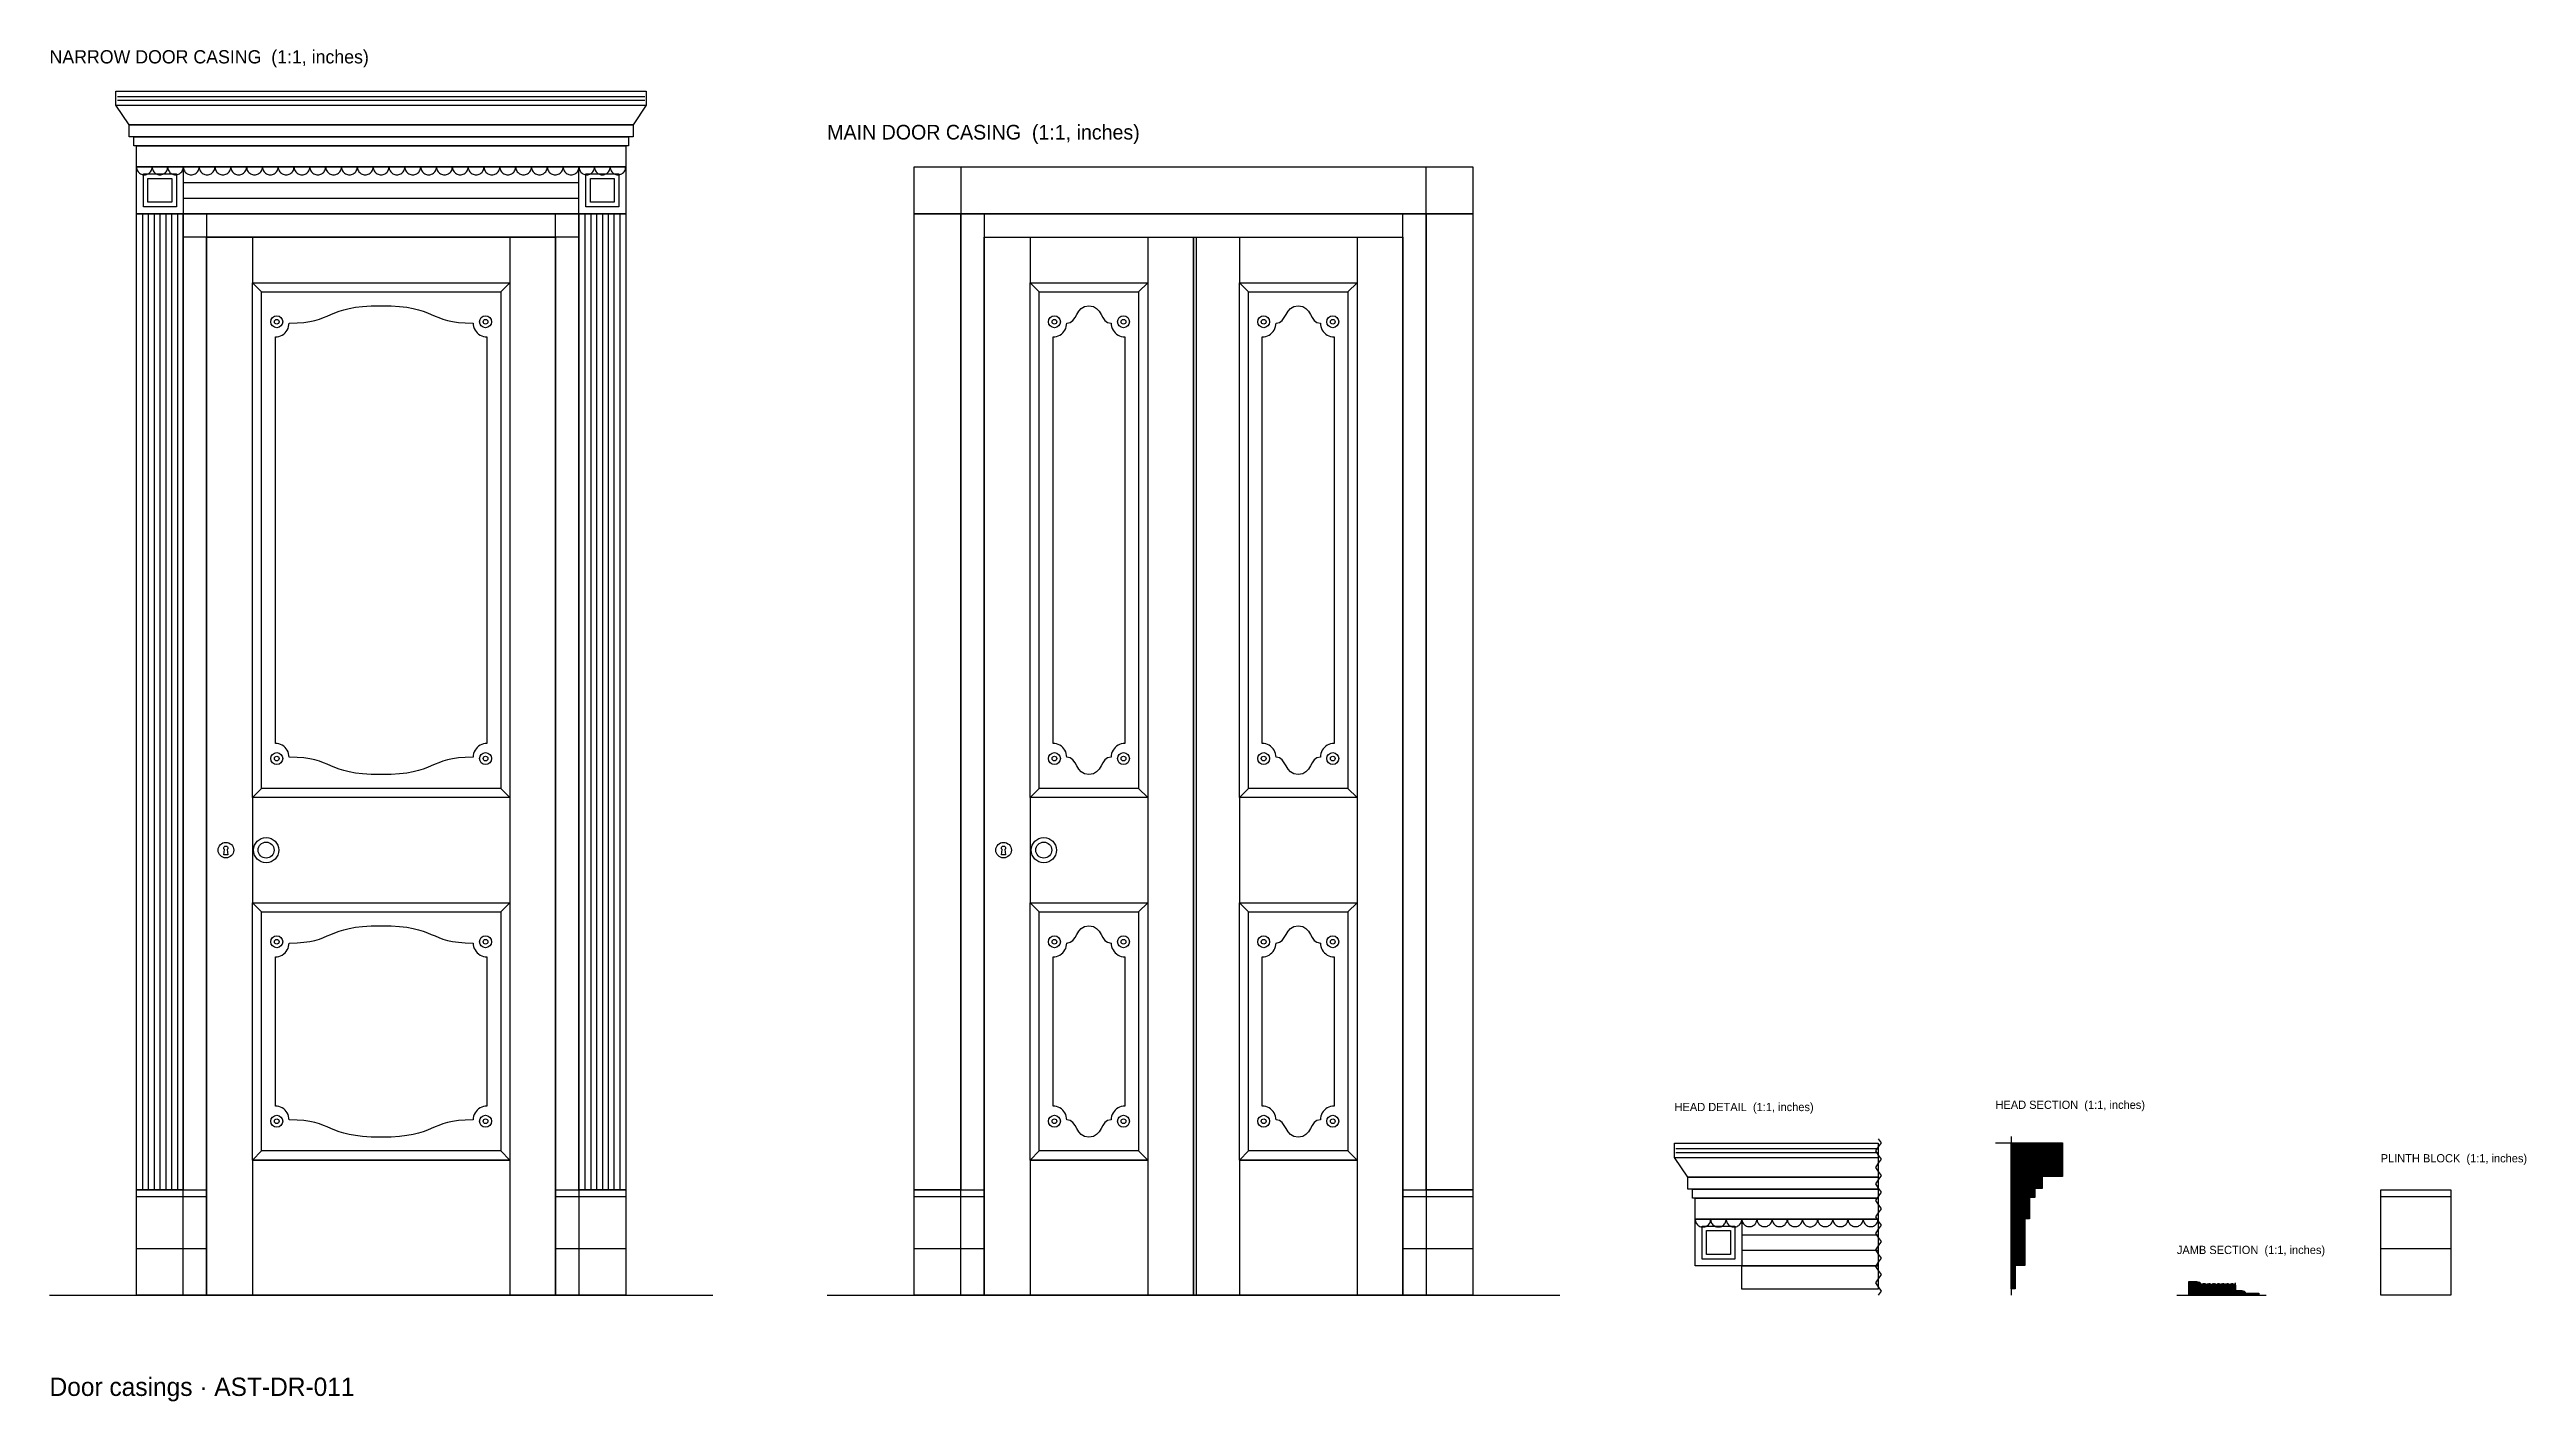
# Model space of a CAD drawing. Header units: inches. Extents: x 0 to 213, y -9 to 107.
import ezdxf

# ---------------------------------------------------------------- set-up
doc = ezdxf.new("R2010")
doc.units = ezdxf.units.IN
doc.header["$MEASUREMENT"] = 0
for name, color, linetype in [('Head detail', 7, 'Continuous'), ('Head section', 7, 'Continuous'), ('Head section hatch', 8, 'Continuous'), ('Jamb section', 7, 'Continuous'), ('Jamb section hatch', 8, 'Continuous'), ('Main door casing', 7, 'Continuous'), ('Narrow door casing', 7, 'Continuous'), ('Plinth block', 7, 'Continuous')]:
    doc.layers.add(name, color=color, linetype=linetype)

msp = doc.modelspace()

# ---------------------------------------------------------------- hatches: boundary and pattern name
at = {"layer": 'Head section hatch'}
h = msp.add_hatch(dxfattribs=at)
h.set_pattern_fill('ANSI31', scale=0.1574803)
h.paths.add_polyline_path([(168.62, 13.11), (173.03, 13.11), (173.03, 10.2), (171.3, 10.2), (171.3, 9.17), (170.67, 9.17), (170.67, 8.39), (170.2, 8.39), (170.2, 6.57), (169.8, 6.57), (169.8, 2.56), (168.98, 2.56), (168.98, 0.55), (168.62, 0.55), (168.62, 13.11)])
at = {"layer": 'Jamb section hatch'}
h = msp.add_hatch(dxfattribs=at)
h.set_pattern_fill('ANSI31', scale=0.1574803)
h.paths.add_polyline_path([(183.9, 0), (183.9, 1.18), (184.45, 1.18), (184.56, 1.18), (184.66, 1.16), (184.74, 1.14), (184.8, 1.12), (184.85, 1.08), (184.89, 1.03), (184.91, 0.98), (184.92, 0.92), (184.92, 0.87), (185.01, 0.94), (185.09, 0.98), (185.16, 1.01), (185.24, 1.02), (185.3, 1.01), (185.36, 0.98), (185.42, 0.94), (185.47, 0.87), (185.52, 0.94), (185.57, 0.98), (185.62, 1.01), (185.67, 1.02), (185.72, 1.01), (185.77, 0.98), (185.82, 0.94), (185.87, 0.87), (185.92, 0.94), (185.96, 0.98), (186.01, 1.01), (186.06, 1.02), (186.11, 1.01), (186.16, 0.98), (186.21, 0.94), (186.26, 0.87), (186.31, 0.94), (186.36, 0.98), (186.41, 1.01), (186.46, 1.02), (186.51, 1.01), (186.56, 0.98), (186.6, 0.94), (186.65, 0.87), (186.7, 0.94), (186.75, 0.98), (186.8, 1.01), (186.85, 1.02), (186.9, 1.01), (186.95, 0.98), (187, 0.94), (187.05, 0.87), (187.1, 0.94), (187.15, 0.98), (187.19, 1.01), (187.24, 1.02), (187.29, 1.01), (187.34, 0.98), (187.39, 0.94), (187.44, 0.87), (187.49, 0.94), (187.54, 0.98), (187.59, 1.01), (187.64, 1.02), (187.69, 1.01), (187.74, 0.98), (187.79, 0.94), (187.83, 0.87), (187.91, 0.87), (187.91, 0.4), (188.31, 0.4), (188.42, 0.4), (188.51, 0.39), (188.59, 0.37), (188.66, 0.34), (188.71, 0.31), (188.75, 0.27), (188.77, 0.22), (188.78, 0.17), (189.92, 0.17), (189.92, 0), (183.9, 0)])

# ---------------------------------------------------------------- linework, layer by layer
at = {"layer": 'Head detail'}
for p, q in [((139.69, 11.85), (157.2, 11.85)), ((139.8, 12.61), (157.2, 12.61)), ((139.8, 12.27), (157.2, 12.27)), ((145.47, 5.2), (157.2, 5.2)), ((145.47, 3.86), (157.2, 3.86))]:
    msp.add_line(p, q, dxfattribs=at)
for points in [[(139.69, 13.07), (157.2, 13.07), (157.2, 10.16), (140.83, 10.16), (139.69, 11.85), (139.69, 13.07)], [(157.2, 13.46), (157.44, 13.11), (157.2, 12.76), (156.97, 12.4), (157.2, 12.05), (157.44, 11.69), (157.2, 11.34), (156.97, 10.98), (157.2, 10.63), (157.44, 10.28), (157.2, 9.92), (156.97, 9.57), (157.2, 9.21), (157.44, 8.86), (157.2, 8.5), (156.97, 8.15), (157.2, 7.8), (157.44, 7.44), (157.2, 7.09), (156.97, 6.73), (157.2, 6.38), (157.44, 6.02), (157.2, 5.67), (156.97, 5.31), (157.2, 4.96), (157.44, 4.61), (157.2, 4.25), (156.97, 3.9), (157.2, 3.54), (157.44, 3.19), (157.2, 2.83), (156.97, 2.48), (157.2, 2.13), (157.44, 1.77), (157.2, 1.42), (156.97, 1.06), (157.2, 0.71), (157.44, 0.35), (157.2, 0)], [(140.83, 10.16), (157.2, 10.16), (157.2, 9.13), (140.83, 9.13), (140.83, 10.16)], [(141.22, 9.13), (157.2, 9.13), (157.2, 8.35), (141.22, 8.35), (141.22, 9.13)], [(141.46, 8.35), (157.2, 8.35), (157.2, 6.54), (141.46, 6.54), (141.46, 8.35)], [(141.46, 6.54), (157.2, 6.54), (157.2, 2.52), (141.46, 2.52), (141.46, 6.54)], [(141.46, 6.54), (145.47, 6.54), (145.47, 2.52), (141.46, 2.52), (141.46, 6.54)], [(142.05, 5.94), (144.88, 5.94), (144.88, 3.11), (142.05, 3.11), (142.05, 5.94)], [(142.44, 5.55), (144.49, 5.55), (144.49, 3.5), (142.44, 3.5), (142.44, 5.55)], [(145.47, 2.52), (157.2, 2.52), (157.2, 0.51), (145.47, 0.51), (145.47, 2.52)]]:
    msp.add_lwpolyline(points, dxfattribs=at)
for points in [[(141.46, 6.54), (141.46, 6.42), (141.49, 6.3), (141.55, 6.2), (141.61, 6.1), (141.69, 6.01), (141.79, 5.96), (141.89, 5.9), (142.01, 5.87), (142.13, 5.87), (142.24, 5.87), (142.36, 5.9), (142.46, 5.96), (142.56, 6.01), (142.65, 6.1), (142.71, 6.2), (142.76, 6.3), (142.8, 6.42), (142.8, 6.54)], [(142.8, 6.54), (142.8, 6.42), (142.83, 6.3), (142.88, 6.2), (142.94, 6.1), (143.03, 6.01), (143.13, 5.96), (143.23, 5.9), (143.35, 5.87), (143.46, 5.87), (143.58, 5.87), (143.7, 5.9), (143.8, 5.96), (143.9, 6.01), (143.99, 6.1), (144.04, 6.2), (144.1, 6.3), (144.13, 6.42), (144.13, 6.54)], [(144.13, 6.54), (144.13, 6.42), (144.16, 6.3), (144.22, 6.2), (144.28, 6.1), (144.37, 6.01), (144.47, 5.96), (144.57, 5.9), (144.69, 5.87), (144.8, 5.87), (144.92, 5.87), (145.04, 5.9), (145.14, 5.96), (145.24, 6.01), (145.32, 6.1), (145.38, 6.2), (145.44, 6.3), (145.47, 6.42), (145.47, 6.54)], [(145.47, 6.54), (145.48, 6.42), (145.51, 6.31), (145.57, 6.22), (145.62, 6.12), (145.7, 6.04), (145.8, 5.98), (145.9, 5.93), (146.01, 5.9), (146.12, 5.9), (146.24, 5.9), (146.35, 5.93), (146.45, 5.98), (146.54, 6.04), (146.63, 6.12), (146.68, 6.22), (146.74, 6.31), (146.77, 6.42), (146.78, 6.54)], [(146.78, 6.54), (146.78, 6.42), (146.81, 6.31), (146.87, 6.22), (146.93, 6.12), (147.01, 6.04), (147.11, 5.98), (147.2, 5.93), (147.32, 5.9), (147.43, 5.9), (147.54, 5.9), (147.65, 5.93), (147.75, 5.98), (147.85, 6.04), (147.93, 6.12), (147.99, 6.22), (148.04, 6.31), (148.08, 6.42), (148.08, 6.54)], [(148.08, 6.54), (148.08, 6.42), (148.11, 6.31), (148.17, 6.22), (148.23, 6.12), (148.31, 6.04), (148.41, 5.98), (148.51, 5.93), (148.62, 5.9), (148.73, 5.9), (148.84, 5.9), (148.95, 5.93), (149.05, 5.98), (149.15, 6.04), (149.23, 6.12), (149.29, 6.22), (149.35, 6.31), (149.38, 6.42), (149.38, 6.54)], [(149.38, 6.54), (149.39, 6.42), (149.42, 6.31), (149.48, 6.22), (149.53, 6.12), (149.62, 6.04), (149.71, 5.98), (149.81, 5.93), (149.92, 5.9), (150.03, 5.9), (150.15, 5.9), (150.26, 5.93), (150.36, 5.98), (150.45, 6.04), (150.54, 6.12), (150.59, 6.22), (150.65, 6.31), (150.68, 6.42), (150.69, 6.54)], [(150.69, 6.54), (150.69, 6.42), (150.72, 6.31), (150.77, 6.21), (150.83, 6.11), (150.91, 6.03), (151.01, 5.97), (151.11, 5.91), (151.22, 5.88), (151.34, 5.88), (151.45, 5.88), (151.57, 5.91), (151.66, 5.97), (151.76, 6.03), (151.85, 6.11), (151.9, 6.21), (151.96, 6.31), (151.99, 6.42), (151.99, 6.54)], [(151.99, 6.54), (151.99, 6.42), (152.03, 6.31), (152.08, 6.22), (152.14, 6.12), (152.22, 6.04), (152.32, 5.98), (152.42, 5.93), (152.53, 5.9), (152.64, 5.9), (152.75, 5.9), (152.87, 5.93), (152.96, 5.98), (153.06, 6.04), (153.14, 6.12), (153.2, 6.22), (153.26, 6.31), (153.29, 6.42), (153.29, 6.54)], [(153.29, 6.54), (153.3, 6.42), (153.33, 6.31), (153.39, 6.22), (153.44, 6.12), (153.53, 6.04), (153.62, 5.98), (153.72, 5.93), (153.83, 5.9), (153.95, 5.9), (154.06, 5.9), (154.17, 5.93), (154.27, 5.98), (154.37, 6.04), (154.45, 6.12), (154.51, 6.22), (154.56, 6.31), (154.59, 6.42), (154.6, 6.54)], [(154.6, 6.54), (154.6, 6.42), (154.63, 6.31), (154.69, 6.22), (154.75, 6.12), (154.83, 6.04), (154.93, 5.98), (155.03, 5.93), (155.14, 5.9), (155.25, 5.9), (155.36, 5.9), (155.47, 5.93), (155.57, 5.98), (155.67, 6.04), (155.75, 6.12), (155.81, 6.22), (155.87, 6.31), (155.9, 6.42), (155.9, 6.54)], [(155.9, 6.54), (155.9, 6.42), (155.94, 6.31), (155.99, 6.22), (156.05, 6.12), (156.13, 6.04), (156.23, 5.98), (156.33, 5.93), (156.44, 5.9), (156.55, 5.9), (156.67, 5.9), (156.78, 5.93), (156.87, 5.98), (156.97, 6.04), (157.05, 6.12), (157.11, 6.22), (157.17, 6.31), (157.2, 6.42), (157.2, 6.54)]]:
    msp.add_open_spline(points, degree=3, knots=[0, 0, 0, 0, 1, 1, 1, 2, 2, 2, 3, 3, 3, 4, 4, 4, 5, 5, 5, 6, 6, 6, 6], dxfattribs=at)
at = {"layer": 'Head section'}
for p, q in [((167.28, 13.11), (168.62, 13.11)), ((168.62, 13.66), (168.62, 0))]:
    msp.add_line(p, q, dxfattribs=at)
msp.add_lwpolyline([(168.62, 13.11), (173.03, 13.11), (173.03, 10.2), (171.3, 10.2), (171.3, 9.17), (170.67, 9.17), (170.67, 8.39), (170.2, 8.39), (170.2, 6.57), (169.8, 6.57), (169.8, 2.56), (168.98, 2.56), (168.98, 0.55), (168.62, 0.55), (168.62, 13.11)], dxfattribs=at)
at = {"layer": 'Jamb section'}
for p, q in [((182.87, 0), (190.55, 0)), ((187.91, 0), (187.91, 1.06))]:
    msp.add_line(p, q, dxfattribs=at)
for points in [[(183.9, 0), (183.9, 1.18), (184.45, 1.18)], [(188.78, 0.17), (189.92, 0.17), (189.92, 0), (183.9, 0)], [(184.92, 0.92), (184.92, 0.87)], [(187.83, 0.87), (187.91, 0.87), (187.91, 0.4), (188.31, 0.4)]]:
    msp.add_lwpolyline(points, dxfattribs=at)
for points in [[(184.45, 1.18), (184.76, 1.18), (184.92, 1.09), (184.92, 0.92)], [(184.92, 0.87), (185.16, 1.06), (185.34, 1.06), (185.47, 0.87)], [(185.47, 0.87), (185.6, 1.06), (185.73, 1.06), (185.87, 0.87)], [(185.87, 0.87), (186, 1.06), (186.13, 1.06), (186.26, 0.87)], [(186.26, 0.87), (186.39, 1.06), (186.52, 1.06), (186.65, 0.87)], [(186.65, 0.87), (186.78, 1.06), (186.92, 1.06), (187.05, 0.87)], [(187.05, 0.87), (187.18, 1.06), (187.31, 1.06), (187.44, 0.87)], [(187.44, 0.87), (187.57, 1.06), (187.7, 1.06), (187.83, 0.87)], [(188.31, 0.4), (188.62, 0.4), (188.78, 0.32), (188.78, 0.17)]]:
    msp.add_open_spline(points, degree=3, dxfattribs=at)
at = {"layer": 'Main door casing'}
for p, q in [((74.33, 92.99), (122.36, 92.99)), ((84.29, 90.98), (84.29, 87.05)), ((94.41, 90.98), (94.41, 87.05)), ((98.58, 90.98), (98.58, 0)), ((102.28, 90.98), (102.28, 87.05)), ((112.4, 90.98), (112.4, 87.05)), ((84.29, 87.05), (94.41, 87.05)), ((84.29, 87.05), (85.08, 86.26)), ((94.41, 87.05), (93.62, 86.26)), ((102.28, 87.05), (112.4, 87.05)), ((102.28, 87.05), (103.07, 86.26)), ((112.4, 87.05), (111.61, 86.26)), ((84.29, 42.8), (85.08, 43.58)), ((84.29, 42.8), (84.29, 33.74)), ((94.41, 42.8), (93.62, 43.58)), ((94.41, 42.8), (94.41, 33.74)), ((102.28, 42.8), (103.07, 43.58)), ((102.28, 42.8), (102.28, 33.74)), ((112.4, 42.8), (111.61, 43.58)), ((112.4, 42.8), (112.4, 33.74)), ((84.29, 33.74), (85.08, 32.95)), ((94.41, 33.74), (93.62, 32.95)), ((102.28, 33.74), (103.07, 32.95)), ((112.4, 33.74), (111.61, 32.95)), ((84.29, 11.61), (85.08, 12.4)), ((84.29, 11.61), (94.41, 11.61)), ((84.29, 11.61), (84.29, 0)), ((94.41, 11.61), (93.62, 12.4)), ((94.41, 11.61), (94.41, 0)), ((102.28, 11.61), (103.07, 12.4)), ((102.28, 11.61), (112.4, 11.61)), ((102.28, 11.61), (102.28, 0)), ((112.4, 11.61), (111.61, 12.4)), ((112.4, 11.61), (112.4, 0)), ((74.33, 8.5), (80.35, 8.5)), ((116.34, 8.5), (122.36, 8.5)), ((74.33, 4.02), (80.35, 4.02)), ((116.34, 4.02), (122.36, 4.02)), ((66.85, 0), (129.84, 0))]:
    msp.add_line(p, q, dxfattribs=at)
for points in [[(74.33, 97.01), (78.35, 97.01), (78.35, 9.06), (74.33, 9.06), (74.33, 97.01)], [(74.33, 97.01), (122.36, 97.01), (122.36, 92.99), (74.33, 92.99), (74.33, 97.01)], [(118.35, 97.01), (122.36, 97.01), (122.36, 9.06), (118.35, 9.06), (118.35, 97.01)], [(78.35, 92.99), (80.35, 92.99), (80.35, 0), (78.35, 0), (78.35, 92.99)], [(116.34, 92.99), (118.35, 92.99), (118.35, 0), (116.34, 0), (116.34, 92.99)], [(80.35, 90.98), (116.34, 90.98), (116.34, 0), (80.35, 0), (80.35, 90.98)], [(80.35, 90.98), (98.35, 90.98), (98.35, 0), (80.35, 0), (80.35, 90.98)], [(98.35, 90.98), (116.34, 90.98), (116.34, 0), (98.35, 0), (98.35, 90.98)], [(84.29, 87.05), (94.41, 87.05), (94.41, 42.8), (84.29, 42.8), (84.29, 87.05)], [(85.08, 86.26), (93.62, 86.26), (93.62, 43.58), (85.08, 43.58), (85.08, 86.26)], [(102.28, 87.05), (112.4, 87.05), (112.4, 42.8), (102.28, 42.8), (102.28, 87.05)], [(103.07, 86.26), (111.61, 86.26), (111.61, 43.58), (103.07, 43.58), (103.07, 86.26)], [(86.26, 47.44), (86.26, 82.4)], [(92.44, 82.4), (92.44, 47.44)], [(104.25, 47.44), (104.25, 82.4)], [(110.43, 82.4), (110.43, 47.44)], [(82.13, 38.31), (82.19, 37.87), (81.83, 37.87), (81.89, 38.31)], [(84.29, 33.74), (94.41, 33.74), (94.41, 11.61), (84.29, 11.61), (84.29, 33.74)], [(85.08, 32.95), (93.62, 32.95), (93.62, 12.4), (85.08, 12.4), (85.08, 32.95)], [(102.28, 33.74), (112.4, 33.74), (112.4, 11.61), (102.28, 11.61), (102.28, 33.74)], [(103.07, 32.95), (111.61, 32.95), (111.61, 12.4), (103.07, 12.4), (103.07, 32.95)], [(86.26, 16.26), (86.26, 29.09)], [(92.44, 29.09), (92.44, 16.26)], [(104.25, 16.26), (104.25, 29.09)], [(110.43, 29.09), (110.43, 16.26)], [(74.33, 9.06), (80.35, 9.06), (80.35, 0), (74.33, 0), (74.33, 9.06)], [(116.34, 9.06), (122.36, 9.06), (122.36, 0), (116.34, 0), (116.34, 9.06)]]:
    msp.add_lwpolyline(points, dxfattribs=at)
for centre, radius in [((86.38, 83.7), 0.512), ((86.38, 83.7), 0.205), ((92.32, 83.7), 0.512), ((92.32, 83.7), 0.205), ((104.37, 83.7), 0.512), ((104.37, 83.7), 0.205), ((110.31, 83.7), 0.512), ((110.31, 83.7), 0.205), ((86.38, 46.14), 0.512), ((86.38, 46.14), 0.205), ((92.32, 46.14), 0.512), ((92.32, 46.14), 0.205), ((104.37, 46.14), 0.512), ((104.37, 46.14), 0.205), ((110.31, 46.14), 0.512), ((110.31, 46.14), 0.205), ((82.01, 38.27), 0.669), ((85.47, 38.27), 1.08), ((85.47, 38.27), 0.689), ((86.38, 30.39), 0.512), ((86.38, 30.39), 0.205), ((92.32, 30.39), 0.512), ((92.32, 30.39), 0.205), ((104.37, 30.39), 0.512), ((104.37, 30.39), 0.205), ((110.31, 30.39), 0.512), ((110.31, 30.39), 0.205), ((86.38, 14.96), 0.512), ((86.38, 14.96), 0.205), ((92.32, 14.96), 0.512), ((92.32, 14.96), 0.205), ((104.37, 14.96), 0.512), ((104.37, 14.96), 0.205), ((110.31, 14.96), 0.512), ((110.31, 14.96), 0.205)]:
    msp.add_circle(centre, radius, dxfattribs=at)
for points, knots in [([(86.26, 82.4), (86.47, 82.4), (86.67, 82.46), (86.85, 82.56), (87.03, 82.66), (87.18, 82.81), (87.28, 82.99), (87.39, 83.17), (87.44, 83.38), (87.44, 83.58)], [0, 0, 0, 0, 1, 1, 1, 2, 2, 2, 3, 3, 3, 3]), ([(87.44, 83.58), (88.4, 83.58), (88.17, 85.08), (89.35, 85.08), (90.53, 85.08), (90.31, 83.58), (91.26, 83.58)], [0, 0, 0, 0, 1, 1, 1, 2, 2, 2, 2]), ([(91.26, 83.58), (91.26, 83.38), (91.31, 83.17), (91.42, 82.99), (91.52, 82.81), (91.67, 82.66), (91.85, 82.56), (92.03, 82.46), (92.23, 82.4), (92.44, 82.4)], [0, 0, 0, 0, 1, 1, 1, 2, 2, 2, 3, 3, 3, 3]), ([(104.25, 82.4), (104.46, 82.4), (104.66, 82.46), (104.84, 82.56), (105.02, 82.66), (105.17, 82.81), (105.27, 82.99), (105.38, 83.17), (105.43, 83.38), (105.43, 83.58)], [0, 0, 0, 0, 1, 1, 1, 2, 2, 2, 3, 3, 3, 3]), ([(105.43, 83.58), (106.39, 83.58), (106.16, 85.08), (107.34, 85.08), (108.53, 85.08), (108.3, 83.58), (109.25, 83.58)], [0, 0, 0, 0, 1, 1, 1, 2, 2, 2, 2]), ([(109.25, 83.58), (109.25, 83.38), (109.31, 83.17), (109.41, 82.99), (109.51, 82.81), (109.66, 82.66), (109.84, 82.56), (110.02, 82.46), (110.23, 82.4), (110.43, 82.4)], [0, 0, 0, 0, 1, 1, 1, 2, 2, 2, 3, 3, 3, 3]), ([(87.44, 46.26), (87.44, 46.47), (87.39, 46.67), (87.28, 46.85), (87.18, 47.03), (87.03, 47.18), (86.85, 47.28), (86.67, 47.39), (86.47, 47.44), (86.26, 47.44)], [0, 0, 0, 0, 1, 1, 1, 2, 2, 2, 3, 3, 3, 3]), ([(92.44, 47.44), (92.23, 47.44), (92.03, 47.39), (91.85, 47.28), (91.67, 47.18), (91.52, 47.03), (91.42, 46.85), (91.31, 46.67), (91.26, 46.47), (91.26, 46.26)], [0, 0, 0, 0, 1, 1, 1, 2, 2, 2, 3, 3, 3, 3]), ([(105.43, 46.26), (105.43, 46.47), (105.38, 46.67), (105.27, 46.85), (105.17, 47.03), (105.02, 47.18), (104.84, 47.28), (104.66, 47.39), (104.46, 47.44), (104.25, 47.44)], [0, 0, 0, 0, 1, 1, 1, 2, 2, 2, 3, 3, 3, 3]), ([(110.43, 47.44), (110.23, 47.44), (110.02, 47.39), (109.84, 47.28), (109.66, 47.18), (109.51, 47.03), (109.41, 46.85), (109.31, 46.67), (109.25, 46.47), (109.25, 46.26)], [0, 0, 0, 0, 1, 1, 1, 2, 2, 2, 3, 3, 3, 3]), ([(91.26, 46.26), (90.31, 46.26), (90.53, 44.76), (89.35, 44.76), (88.17, 44.76), (88.4, 46.26), (87.44, 46.26)], [0, 0, 0, 0, 1, 1, 1, 2, 2, 2, 2]), ([(109.25, 46.26), (108.3, 46.26), (108.53, 44.76), (107.34, 44.76), (106.16, 44.76), (106.39, 46.26), (105.43, 46.26)], [0, 0, 0, 0, 1, 1, 1, 2, 2, 2, 2]), ([(81.89, 38.31), (81.87, 38.33), (81.85, 38.35), (81.84, 38.38), (81.83, 38.4), (81.83, 38.43), (81.83, 38.46), (81.84, 38.49), (81.85, 38.52), (81.86, 38.54), (81.88, 38.56), (81.9, 38.58), (81.93, 38.6), (81.95, 38.61), (81.98, 38.62), (82.01, 38.62), (82.04, 38.62), (82.06, 38.61), (82.09, 38.6), (82.12, 38.58), (82.14, 38.56), (82.15, 38.54), (82.17, 38.52), (82.18, 38.49), (82.18, 38.46), (82.19, 38.43), (82.18, 38.4), (82.17, 38.38), (82.16, 38.35), (82.15, 38.33), (82.13, 38.31)], [0, 0, 0, 0, 1, 1, 1, 2, 2, 2, 3, 3, 3, 4, 4, 4, 5, 5, 5, 6, 6, 6, 7, 7, 7, 8, 8, 8, 9, 9, 9, 10, 10, 10, 10]), ([(86.26, 29.09), (86.47, 29.09), (86.67, 29.15), (86.85, 29.25), (87.03, 29.36), (87.18, 29.51), (87.28, 29.69), (87.39, 29.86), (87.44, 30.07), (87.44, 30.28)], [0, 0, 0, 0, 1, 1, 1, 2, 2, 2, 3, 3, 3, 3]), ([(87.44, 30.28), (88.4, 30.28), (88.17, 31.77), (89.35, 31.77), (90.53, 31.77), (90.31, 30.28), (91.26, 30.28)], [0, 0, 0, 0, 1, 1, 1, 2, 2, 2, 2]), ([(91.26, 30.28), (91.26, 30.07), (91.31, 29.86), (91.42, 29.69), (91.52, 29.51), (91.67, 29.36), (91.85, 29.25), (92.03, 29.15), (92.23, 29.09), (92.44, 29.09)], [0, 0, 0, 0, 1, 1, 1, 2, 2, 2, 3, 3, 3, 3]), ([(104.25, 29.09), (104.46, 29.09), (104.66, 29.15), (104.84, 29.25), (105.02, 29.36), (105.17, 29.51), (105.27, 29.69), (105.38, 29.86), (105.43, 30.07), (105.43, 30.28)], [0, 0, 0, 0, 1, 1, 1, 2, 2, 2, 3, 3, 3, 3]), ([(105.43, 30.28), (106.39, 30.28), (106.16, 31.77), (107.34, 31.77), (108.53, 31.77), (108.3, 30.28), (109.25, 30.28)], [0, 0, 0, 0, 1, 1, 1, 2, 2, 2, 2]), ([(109.25, 30.28), (109.25, 30.07), (109.31, 29.86), (109.41, 29.69), (109.51, 29.51), (109.66, 29.36), (109.84, 29.25), (110.02, 29.15), (110.23, 29.09), (110.43, 29.09)], [0, 0, 0, 0, 1, 1, 1, 2, 2, 2, 3, 3, 3, 3]), ([(87.44, 15.08), (87.44, 15.29), (87.39, 15.49), (87.28, 15.67), (87.18, 15.85), (87.03, 16), (86.85, 16.1), (86.67, 16.21), (86.47, 16.26), (86.26, 16.26)], [0, 0, 0, 0, 1, 1, 1, 2, 2, 2, 3, 3, 3, 3]), ([(91.26, 15.08), (90.31, 15.08), (90.53, 13.58), (89.35, 13.58), (88.17, 13.58), (88.4, 15.08), (87.44, 15.08)], [0, 0, 0, 0, 1, 1, 1, 2, 2, 2, 2]), ([(92.44, 16.26), (92.23, 16.26), (92.03, 16.21), (91.85, 16.1), (91.67, 16), (91.52, 15.85), (91.42, 15.67), (91.31, 15.49), (91.26, 15.29), (91.26, 15.08)], [0, 0, 0, 0, 1, 1, 1, 2, 2, 2, 3, 3, 3, 3]), ([(105.43, 15.08), (105.43, 15.29), (105.38, 15.49), (105.27, 15.67), (105.17, 15.85), (105.02, 16), (104.84, 16.1), (104.66, 16.21), (104.46, 16.26), (104.25, 16.26)], [0, 0, 0, 0, 1, 1, 1, 2, 2, 2, 3, 3, 3, 3]), ([(109.25, 15.08), (108.3, 15.08), (108.53, 13.58), (107.34, 13.58), (106.16, 13.58), (106.39, 15.08), (105.43, 15.08)], [0, 0, 0, 0, 1, 1, 1, 2, 2, 2, 2]), ([(110.43, 16.26), (110.23, 16.26), (110.02, 16.21), (109.84, 16.1), (109.66, 16), (109.51, 15.85), (109.41, 15.67), (109.31, 15.49), (109.25, 15.29), (109.25, 15.08)], [0, 0, 0, 0, 1, 1, 1, 2, 2, 2, 3, 3, 3, 3])]:
    msp.add_open_spline(points, degree=3, knots=knots, dxfattribs=at)
at = {"layer": 'Narrow door casing'}
for p, q in [((5.71, 102.32), (51.3, 102.32)), ((5.83, 103.08), (51.18, 103.08)), ((5.83, 102.74), (51.18, 102.74)), ((11.5, 95.67), (45.51, 95.67)), ((11.5, 94.33), (45.51, 94.33)), ((7.48, 92.99), (11.5, 92.99)), ((7.98, 92.99), (7.98, 9.06)), ((8.48, 92.99), (8.48, 9.06)), ((8.99, 92.99), (8.99, 9.06)), ((9.49, 92.99), (9.49, 9.06)), ((9.99, 92.99), (9.99, 9.06)), ((10.49, 92.99), (10.49, 9.06)), ((10.99, 92.99), (10.99, 9.06)), ((45.51, 92.99), (49.53, 92.99)), ((46.01, 92.99), (46.01, 9.06)), ((46.52, 92.99), (46.52, 9.06)), ((47.02, 92.99), (47.02, 9.06)), ((47.52, 92.99), (47.52, 9.06)), ((48.02, 92.99), (48.02, 9.06)), ((48.52, 92.99), (48.52, 9.06)), ((49.03, 92.99), (49.03, 9.06)), ((17.44, 90.98), (17.44, 87.05)), ((39.57, 90.98), (39.57, 87.05)), ((17.44, 87.05), (39.57, 87.05)), ((17.44, 87.05), (18.23, 86.26)), ((39.57, 87.05), (38.78, 86.26)), ((17.44, 42.8), (18.23, 43.58)), ((17.44, 42.8), (17.44, 33.74)), ((39.57, 42.8), (38.78, 43.58)), ((39.57, 42.8), (39.57, 33.74)), ((17.44, 33.74), (18.23, 32.95)), ((39.57, 33.74), (38.78, 32.95)), ((17.44, 11.61), (18.23, 12.4)), ((17.44, 11.61), (39.57, 11.61)), ((17.44, 11.61), (17.44, 0)), ((39.57, 11.61), (38.78, 12.4)), ((39.57, 11.61), (39.57, 0)), ((7.48, 8.5), (13.5, 8.5)), ((43.5, 8.5), (49.53, 8.5)), ((7.48, 4.02), (13.5, 4.02)), ((43.5, 4.02), (49.53, 4.02)), ((0, 0), (57.01, 0))]:
    msp.add_line(p, q, dxfattribs=at)
for points in [[(5.71, 103.54), (51.3, 103.54), (51.3, 102.32), (50.16, 100.63), (6.85, 100.63), (5.71, 102.32), (5.71, 103.54)], [(6.85, 100.63), (50.16, 100.63), (50.16, 99.61), (6.85, 99.61), (6.85, 100.63)], [(7.24, 99.61), (49.76, 99.61), (49.76, 98.82), (7.24, 98.82), (7.24, 99.61)], [(7.48, 98.82), (49.53, 98.82), (49.53, 97.01), (7.48, 97.01), (7.48, 98.82)], [(7.48, 97.01), (11.5, 97.01), (11.5, 9.06), (7.48, 9.06), (7.48, 97.01)], [(7.48, 97.01), (49.53, 97.01), (49.53, 92.99), (7.48, 92.99), (7.48, 97.01)], [(7.48, 97.01), (11.5, 97.01), (11.5, 92.99), (7.48, 92.99), (7.48, 97.01)], [(8.07, 96.42), (10.91, 96.42), (10.91, 93.58), (8.07, 93.58), (8.07, 96.42)], [(8.46, 96.02), (10.51, 96.02), (10.51, 93.98), (8.46, 93.98), (8.46, 96.02)], [(45.51, 97.01), (49.53, 97.01), (49.53, 9.06), (45.51, 9.06), (45.51, 97.01)], [(45.51, 97.01), (49.53, 97.01), (49.53, 92.99), (45.51, 92.99), (45.51, 97.01)], [(46.1, 96.42), (48.94, 96.42), (48.94, 93.58), (46.1, 93.58), (46.1, 96.42)], [(46.5, 96.02), (48.54, 96.02), (48.54, 93.98), (46.5, 93.98), (46.5, 96.02)], [(11.5, 92.99), (13.5, 92.99), (13.5, 0), (11.5, 0), (11.5, 92.99)], [(11.5, 92.99), (45.51, 92.99), (45.51, 90.98), (11.5, 90.98), (11.5, 92.99)], [(43.5, 92.99), (45.51, 92.99), (45.51, 0), (43.5, 0), (43.5, 92.99)], [(13.5, 90.98), (43.5, 90.98), (43.5, 0), (13.5, 0), (13.5, 90.98)], [(13.5, 90.98), (43.5, 90.98), (43.5, 0), (13.5, 0), (13.5, 90.98)], [(17.44, 87.05), (39.57, 87.05), (39.57, 42.8), (17.44, 42.8), (17.44, 87.05)], [(18.23, 86.26), (38.78, 86.26), (38.78, 43.58), (18.23, 43.58), (18.23, 86.26)], [(19.41, 47.44), (19.41, 82.4)], [(37.6, 82.4), (37.6, 47.44)], [(15.28, 38.31), (15.33, 37.87), (14.98, 37.87), (15.04, 38.31)], [(17.44, 33.74), (39.57, 33.74), (39.57, 11.61), (17.44, 11.61), (17.44, 33.74)], [(18.23, 32.95), (38.78, 32.95), (38.78, 12.4), (18.23, 12.4), (18.23, 32.95)], [(19.41, 16.26), (19.41, 29.09)], [(37.6, 29.09), (37.6, 16.26)], [(7.48, 9.06), (13.5, 9.06), (13.5, 0), (7.48, 0), (7.48, 9.06)], [(43.5, 9.06), (49.53, 9.06), (49.53, 0), (43.5, 0), (43.5, 9.06)]]:
    msp.add_lwpolyline(points, dxfattribs=at)
for centre, radius in [((19.53, 83.7), 0.512), ((19.53, 83.7), 0.205), ((37.48, 83.7), 0.512), ((37.48, 83.7), 0.205), ((19.53, 46.14), 0.512), ((19.53, 46.14), 0.205), ((37.48, 46.14), 0.512), ((37.48, 46.14), 0.205), ((15.16, 38.27), 0.669), ((18.62, 38.27), 1.08), ((18.62, 38.27), 0.689), ((19.53, 30.39), 0.512), ((19.53, 30.39), 0.205), ((37.48, 30.39), 0.512), ((37.48, 30.39), 0.205), ((19.53, 14.96), 0.512), ((19.53, 14.96), 0.205), ((37.48, 14.96), 0.512), ((37.48, 14.96), 0.205)]:
    msp.add_circle(centre, radius, dxfattribs=at)
for points, knots in [([(7.48, 97.01), (7.48, 96.89), (7.51, 96.77), (7.57, 96.67), (7.63, 96.57), (7.71, 96.49), (7.81, 96.43), (7.92, 96.37), (8.03, 96.34), (8.15, 96.34), (8.27, 96.34), (8.38, 96.37), (8.48, 96.43), (8.59, 96.49), (8.67, 96.57), (8.73, 96.67), (8.79, 96.77), (8.82, 96.89), (8.82, 97.01)], [0, 0, 0, 0, 1, 1, 1, 2, 2, 2, 3, 3, 3, 4, 4, 4, 5, 5, 5, 6, 6, 6, 6]), ([(8.82, 97.01), (8.82, 96.89), (8.85, 96.77), (8.91, 96.67), (8.97, 96.57), (9.05, 96.49), (9.15, 96.43), (9.26, 96.37), (9.37, 96.34), (9.49, 96.34), (9.61, 96.34), (9.72, 96.37), (9.82, 96.43), (9.92, 96.49), (10.01, 96.57), (10.07, 96.67), (10.13, 96.77), (10.16, 96.89), (10.16, 97.01)], [0, 0, 0, 0, 1, 1, 1, 2, 2, 2, 3, 3, 3, 4, 4, 4, 5, 5, 5, 6, 6, 6, 6]), ([(10.16, 97.01), (10.16, 96.89), (10.19, 96.77), (10.25, 96.67), (10.31, 96.57), (10.39, 96.49), (10.49, 96.43), (10.59, 96.37), (10.71, 96.34), (10.83, 96.34), (10.94, 96.34), (11.06, 96.37), (11.16, 96.43), (11.26, 96.49), (11.35, 96.57), (11.41, 96.67), (11.47, 96.77), (11.5, 96.89), (11.5, 97.01)], [0, 0, 0, 0, 1, 1, 1, 2, 2, 2, 3, 3, 3, 4, 4, 4, 5, 5, 5, 6, 6, 6, 6]), ([(11.5, 97.01), (11.5, 96.89), (11.53, 96.77), (11.59, 96.67), (11.65, 96.56), (11.73, 96.48), (11.84, 96.42), (11.94, 96.36), (12.06, 96.33), (12.18, 96.33), (12.3, 96.33), (12.41, 96.36), (12.52, 96.42), (12.62, 96.48), (12.71, 96.56), (12.77, 96.67), (12.83, 96.77), (12.86, 96.89), (12.86, 97.01)], [0, 0, 0, 0, 1, 1, 1, 2, 2, 2, 3, 3, 3, 4, 4, 4, 5, 5, 5, 6, 6, 6, 6]), ([(12.86, 97.01), (12.86, 96.89), (12.89, 96.77), (12.95, 96.67), (13.01, 96.56), (13.09, 96.48), (13.2, 96.42), (13.3, 96.36), (13.42, 96.33), (13.54, 96.33), (13.66, 96.33), (13.77, 96.36), (13.88, 96.42), (13.98, 96.48), (14.07, 96.56), (14.13, 96.67), (14.19, 96.77), (14.22, 96.89), (14.22, 97.01)], [0, 0, 0, 0, 1, 1, 1, 2, 2, 2, 3, 3, 3, 4, 4, 4, 5, 5, 5, 6, 6, 6, 6]), ([(14.22, 97.01), (14.22, 96.89), (14.25, 96.77), (14.31, 96.67), (14.37, 96.56), (14.45, 96.48), (14.56, 96.42), (14.66, 96.36), (14.78, 96.33), (14.9, 96.33), (15.02, 96.33), (15.13, 96.36), (15.24, 96.42), (15.34, 96.48), (15.43, 96.56), (15.49, 96.67), (15.55, 96.77), (15.58, 96.89), (15.58, 97.01)], [0, 0, 0, 0, 1, 1, 1, 2, 2, 2, 3, 3, 3, 4, 4, 4, 5, 5, 5, 6, 6, 6, 6]), ([(15.58, 97.01), (15.58, 96.89), (15.61, 96.77), (15.67, 96.67), (15.73, 96.56), (15.81, 96.48), (15.92, 96.42), (16.02, 96.36), (16.14, 96.33), (16.26, 96.33), (16.38, 96.33), (16.5, 96.36), (16.6, 96.42), (16.7, 96.48), (16.79, 96.56), (16.85, 96.67), (16.91, 96.77), (16.94, 96.89), (16.94, 97.01)], [0, 0, 0, 0, 1, 1, 1, 2, 2, 2, 3, 3, 3, 4, 4, 4, 5, 5, 5, 6, 6, 6, 6]), ([(16.94, 97.01), (16.94, 96.89), (16.97, 96.77), (17.03, 96.67), (17.09, 96.56), (17.18, 96.48), (17.28, 96.42), (17.38, 96.36), (17.5, 96.33), (17.62, 96.33), (17.74, 96.33), (17.86, 96.36), (17.96, 96.42), (18.06, 96.48), (18.15, 96.56), (18.21, 96.67), (18.27, 96.77), (18.3, 96.89), (18.3, 97.01)], [0, 0, 0, 0, 1, 1, 1, 2, 2, 2, 3, 3, 3, 4, 4, 4, 5, 5, 5, 6, 6, 6, 6]), ([(18.3, 97.01), (18.3, 96.89), (18.33, 96.77), (18.39, 96.67), (18.45, 96.56), (18.54, 96.48), (18.64, 96.42), (18.74, 96.36), (18.86, 96.33), (18.98, 96.33), (19.1, 96.33), (19.22, 96.36), (19.32, 96.42), (19.42, 96.48), (19.51, 96.56), (19.57, 96.67), (19.63, 96.77), (19.66, 96.89), (19.66, 97.01)], [0, 0, 0, 0, 1, 1, 1, 2, 2, 2, 3, 3, 3, 4, 4, 4, 5, 5, 5, 6, 6, 6, 6]), ([(19.66, 97.01), (19.66, 96.89), (19.69, 96.77), (19.75, 96.67), (19.81, 96.56), (19.9, 96.48), (20, 96.42), (20.1, 96.36), (20.22, 96.33), (20.34, 96.33), (20.46, 96.33), (20.58, 96.36), (20.68, 96.42), (20.78, 96.48), (20.87, 96.56), (20.93, 96.67), (20.99, 96.77), (21.02, 96.89), (21.02, 97.01)], [0, 0, 0, 0, 1, 1, 1, 2, 2, 2, 3, 3, 3, 4, 4, 4, 5, 5, 5, 6, 6, 6, 6]), ([(21.02, 97.01), (21.02, 96.89), (21.05, 96.77), (21.11, 96.67), (21.17, 96.56), (21.26, 96.48), (21.36, 96.42), (21.46, 96.36), (21.58, 96.33), (21.7, 96.33), (21.82, 96.33), (21.94, 96.36), (22.04, 96.42), (22.14, 96.48), (22.23, 96.56), (22.29, 96.67), (22.35, 96.77), (22.38, 96.89), (22.38, 97.01)], [0, 0, 0, 0, 1, 1, 1, 2, 2, 2, 3, 3, 3, 4, 4, 4, 5, 5, 5, 6, 6, 6, 6]), ([(22.38, 97.01), (22.38, 96.89), (22.41, 96.77), (22.47, 96.67), (22.53, 96.56), (22.62, 96.48), (22.72, 96.42), (22.82, 96.36), (22.94, 96.33), (23.06, 96.33), (23.18, 96.33), (23.3, 96.36), (23.4, 96.42), (23.5, 96.48), (23.59, 96.56), (23.65, 96.67), (23.71, 96.77), (23.74, 96.89), (23.74, 97.01)], [0, 0, 0, 0, 1, 1, 1, 2, 2, 2, 3, 3, 3, 4, 4, 4, 5, 5, 5, 6, 6, 6, 6]), ([(23.74, 97.01), (23.74, 96.89), (23.77, 96.77), (23.83, 96.67), (23.89, 96.56), (23.98, 96.48), (24.08, 96.42), (24.19, 96.36), (24.3, 96.33), (24.42, 96.33), (24.54, 96.33), (24.66, 96.36), (24.76, 96.42), (24.87, 96.48), (24.95, 96.56), (25.01, 96.67), (25.07, 96.77), (25.1, 96.89), (25.1, 97.01)], [0, 0, 0, 0, 1, 1, 1, 2, 2, 2, 3, 3, 3, 4, 4, 4, 5, 5, 5, 6, 6, 6, 6]), ([(25.1, 97.01), (25.1, 96.89), (25.13, 96.77), (25.19, 96.67), (25.25, 96.56), (25.34, 96.48), (25.44, 96.42), (25.55, 96.36), (25.66, 96.33), (25.78, 96.33), (25.9, 96.33), (26.02, 96.36), (26.12, 96.42), (26.23, 96.48), (26.31, 96.56), (26.37, 96.67), (26.43, 96.77), (26.46, 96.89), (26.46, 97.01)], [0, 0, 0, 0, 1, 1, 1, 2, 2, 2, 3, 3, 3, 4, 4, 4, 5, 5, 5, 6, 6, 6, 6]), ([(26.46, 97.01), (26.46, 96.89), (26.49, 96.77), (26.55, 96.67), (26.61, 96.56), (26.7, 96.48), (26.8, 96.42), (26.91, 96.36), (27.02, 96.33), (27.14, 96.33), (27.26, 96.33), (27.38, 96.36), (27.48, 96.42), (27.59, 96.48), (27.67, 96.56), (27.73, 96.67), (27.79, 96.77), (27.82, 96.89), (27.82, 97.01)], [0, 0, 0, 0, 1, 1, 1, 2, 2, 2, 3, 3, 3, 4, 4, 4, 5, 5, 5, 6, 6, 6, 6]), ([(27.82, 97.01), (27.82, 96.89), (27.86, 96.77), (27.91, 96.67), (27.97, 96.56), (28.06, 96.48), (28.16, 96.42), (28.27, 96.36), (28.38, 96.33), (28.5, 96.33), (28.62, 96.33), (28.74, 96.36), (28.84, 96.42), (28.95, 96.48), (29.03, 96.56), (29.09, 96.67), (29.15, 96.77), (29.18, 96.89), (29.18, 97.01)], [0, 0, 0, 0, 1, 1, 1, 2, 2, 2, 3, 3, 3, 4, 4, 4, 5, 5, 5, 6, 6, 6, 6]), ([(29.18, 97.01), (29.18, 96.89), (29.22, 96.77), (29.28, 96.67), (29.34, 96.56), (29.42, 96.48), (29.52, 96.42), (29.63, 96.36), (29.75, 96.33), (29.86, 96.33), (29.98, 96.33), (30.1, 96.36), (30.2, 96.42), (30.31, 96.48), (30.39, 96.56), (30.45, 96.67), (30.51, 96.77), (30.54, 96.89), (30.54, 97.01)], [0, 0, 0, 0, 1, 1, 1, 2, 2, 2, 3, 3, 3, 4, 4, 4, 5, 5, 5, 6, 6, 6, 6]), ([(30.54, 97.01), (30.54, 96.89), (30.58, 96.77), (30.64, 96.67), (30.7, 96.56), (30.78, 96.48), (30.89, 96.42), (30.99, 96.36), (31.11, 96.33), (31.23, 96.33), (31.34, 96.33), (31.46, 96.36), (31.57, 96.42), (31.67, 96.48), (31.75, 96.56), (31.81, 96.67), (31.87, 96.77), (31.91, 96.89), (31.91, 97.01)], [0, 0, 0, 0, 1, 1, 1, 2, 2, 2, 3, 3, 3, 4, 4, 4, 5, 5, 5, 6, 6, 6, 6]), ([(31.91, 97.01), (31.91, 96.89), (31.94, 96.77), (32, 96.67), (32.06, 96.56), (32.14, 96.48), (32.25, 96.42), (32.35, 96.36), (32.47, 96.33), (32.59, 96.33), (32.71, 96.33), (32.82, 96.36), (32.93, 96.42), (33.03, 96.48), (33.12, 96.56), (33.17, 96.67), (33.23, 96.77), (33.27, 96.89), (33.27, 97.01)], [0, 0, 0, 0, 1, 1, 1, 2, 2, 2, 3, 3, 3, 4, 4, 4, 5, 5, 5, 6, 6, 6, 6]), ([(33.27, 97.01), (33.27, 96.89), (33.3, 96.77), (33.36, 96.67), (33.42, 96.56), (33.5, 96.48), (33.61, 96.42), (33.71, 96.36), (33.83, 96.33), (33.95, 96.33), (34.07, 96.33), (34.18, 96.36), (34.29, 96.42), (34.39, 96.48), (34.48, 96.56), (34.54, 96.67), (34.6, 96.77), (34.63, 96.89), (34.63, 97.01)], [0, 0, 0, 0, 1, 1, 1, 2, 2, 2, 3, 3, 3, 4, 4, 4, 5, 5, 5, 6, 6, 6, 6]), ([(34.63, 97.01), (34.63, 96.89), (34.66, 96.77), (34.72, 96.67), (34.78, 96.56), (34.86, 96.48), (34.97, 96.42), (35.07, 96.36), (35.19, 96.33), (35.31, 96.33), (35.43, 96.33), (35.54, 96.36), (35.65, 96.42), (35.75, 96.48), (35.84, 96.56), (35.9, 96.67), (35.96, 96.77), (35.99, 96.89), (35.99, 97.01)], [0, 0, 0, 0, 1, 1, 1, 2, 2, 2, 3, 3, 3, 4, 4, 4, 5, 5, 5, 6, 6, 6, 6]), ([(35.99, 97.01), (35.99, 96.89), (36.02, 96.77), (36.08, 96.67), (36.14, 96.56), (36.22, 96.48), (36.33, 96.42), (36.43, 96.36), (36.55, 96.33), (36.67, 96.33), (36.79, 96.33), (36.9, 96.36), (37.01, 96.42), (37.11, 96.48), (37.2, 96.56), (37.26, 96.67), (37.32, 96.77), (37.35, 96.89), (37.35, 97.01)], [0, 0, 0, 0, 1, 1, 1, 2, 2, 2, 3, 3, 3, 4, 4, 4, 5, 5, 5, 6, 6, 6, 6]), ([(37.35, 97.01), (37.35, 96.89), (37.38, 96.77), (37.44, 96.67), (37.5, 96.56), (37.58, 96.48), (37.69, 96.42), (37.79, 96.36), (37.91, 96.33), (38.03, 96.33), (38.15, 96.33), (38.27, 96.36), (38.37, 96.42), (38.47, 96.48), (38.56, 96.56), (38.62, 96.67), (38.68, 96.77), (38.71, 96.89), (38.71, 97.01)], [0, 0, 0, 0, 1, 1, 1, 2, 2, 2, 3, 3, 3, 4, 4, 4, 5, 5, 5, 6, 6, 6, 6]), ([(38.71, 97.01), (38.71, 96.89), (38.74, 96.77), (38.8, 96.67), (38.86, 96.56), (38.95, 96.48), (39.05, 96.42), (39.15, 96.36), (39.27, 96.33), (39.39, 96.33), (39.51, 96.33), (39.63, 96.36), (39.73, 96.42), (39.83, 96.48), (39.92, 96.56), (39.98, 96.67), (40.04, 96.77), (40.07, 96.89), (40.07, 97.01)], [0, 0, 0, 0, 1, 1, 1, 2, 2, 2, 3, 3, 3, 4, 4, 4, 5, 5, 5, 6, 6, 6, 6]), ([(40.07, 97.01), (40.07, 96.89), (40.1, 96.77), (40.16, 96.67), (40.22, 96.56), (40.31, 96.48), (40.41, 96.42), (40.51, 96.36), (40.63, 96.33), (40.75, 96.33), (40.87, 96.33), (40.99, 96.36), (41.09, 96.42), (41.19, 96.48), (41.28, 96.56), (41.34, 96.67), (41.4, 96.77), (41.43, 96.89), (41.43, 97.01)], [0, 0, 0, 0, 1, 1, 1, 2, 2, 2, 3, 3, 3, 4, 4, 4, 5, 5, 5, 6, 6, 6, 6]), ([(41.43, 97.01), (41.43, 96.89), (41.46, 96.77), (41.52, 96.67), (41.58, 96.56), (41.67, 96.48), (41.77, 96.42), (41.87, 96.36), (41.99, 96.33), (42.11, 96.33), (42.23, 96.33), (42.35, 96.36), (42.45, 96.42), (42.55, 96.48), (42.64, 96.56), (42.7, 96.67), (42.76, 96.77), (42.79, 96.89), (42.79, 97.01)], [0, 0, 0, 0, 1, 1, 1, 2, 2, 2, 3, 3, 3, 4, 4, 4, 5, 5, 5, 6, 6, 6, 6]), ([(42.79, 97.01), (42.79, 96.89), (42.82, 96.77), (42.88, 96.67), (42.94, 96.56), (43.03, 96.48), (43.13, 96.42), (43.23, 96.36), (43.35, 96.33), (43.47, 96.33), (43.59, 96.33), (43.71, 96.36), (43.81, 96.42), (43.91, 96.48), (44, 96.56), (44.06, 96.67), (44.12, 96.77), (44.15, 96.89), (44.15, 97.01)], [0, 0, 0, 0, 1, 1, 1, 2, 2, 2, 3, 3, 3, 4, 4, 4, 5, 5, 5, 6, 6, 6, 6]), ([(44.15, 97.01), (44.15, 96.89), (44.18, 96.77), (44.24, 96.67), (44.3, 96.56), (44.39, 96.48), (44.49, 96.42), (44.59, 96.36), (44.71, 96.33), (44.83, 96.33), (44.95, 96.33), (45.07, 96.36), (45.17, 96.42), (45.28, 96.48), (45.36, 96.56), (45.42, 96.67), (45.48, 96.77), (45.51, 96.89), (45.51, 97.01)], [0, 0, 0, 0, 1, 1, 1, 2, 2, 2, 3, 3, 3, 4, 4, 4, 5, 5, 5, 6, 6, 6, 6]), ([(45.51, 97.01), (45.51, 96.89), (45.54, 96.77), (45.6, 96.67), (45.66, 96.57), (45.74, 96.49), (45.85, 96.43), (45.95, 96.37), (46.06, 96.34), (46.18, 96.34), (46.3, 96.34), (46.41, 96.37), (46.52, 96.43), (46.62, 96.49), (46.7, 96.57), (46.76, 96.67), (46.82, 96.77), (46.85, 96.89), (46.85, 97.01)], [0, 0, 0, 0, 1, 1, 1, 2, 2, 2, 3, 3, 3, 4, 4, 4, 5, 5, 5, 6, 6, 6, 6]), ([(46.85, 97.01), (46.85, 96.89), (46.88, 96.77), (46.94, 96.67), (47, 96.57), (47.08, 96.49), (47.19, 96.43), (47.29, 96.37), (47.4, 96.34), (47.52, 96.34), (47.64, 96.34), (47.75, 96.37), (47.85, 96.43), (47.96, 96.49), (48.04, 96.57), (48.1, 96.67), (48.16, 96.77), (48.19, 96.89), (48.19, 97.01)], [0, 0, 0, 0, 1, 1, 1, 2, 2, 2, 3, 3, 3, 4, 4, 4, 5, 5, 5, 6, 6, 6, 6]), ([(48.19, 97.01), (48.19, 96.89), (48.22, 96.77), (48.28, 96.67), (48.34, 96.57), (48.42, 96.49), (48.52, 96.43), (48.63, 96.37), (48.74, 96.34), (48.86, 96.34), (48.98, 96.34), (49.09, 96.37), (49.19, 96.43), (49.29, 96.49), (49.38, 96.57), (49.44, 96.67), (49.5, 96.77), (49.53, 96.89), (49.53, 97.01)], [0, 0, 0, 0, 1, 1, 1, 2, 2, 2, 3, 3, 3, 4, 4, 4, 5, 5, 5, 6, 6, 6, 6]), ([(19.41, 82.4), (19.62, 82.4), (19.82, 82.46), (20, 82.56), (20.18, 82.66), (20.33, 82.81), (20.43, 82.99), (20.54, 83.17), (20.59, 83.38), (20.59, 83.58)], [0, 0, 0, 0, 1, 1, 1, 2, 2, 2, 3, 3, 3, 3]), ([(20.59, 83.58), (24.55, 83.58), (23.6, 85.08), (28.5, 85.08), (33.41, 85.08), (32.46, 83.58), (36.42, 83.58)], [0, 0, 0, 0, 1, 1, 1, 2, 2, 2, 2]), ([(36.42, 83.58), (36.42, 83.38), (36.47, 83.17), (36.58, 82.99), (36.68, 82.81), (36.83, 82.66), (37.01, 82.56), (37.19, 82.46), (37.39, 82.4), (37.6, 82.4)], [0, 0, 0, 0, 1, 1, 1, 2, 2, 2, 3, 3, 3, 3]), ([(20.59, 46.26), (20.59, 46.47), (20.54, 46.67), (20.43, 46.85), (20.33, 47.03), (20.18, 47.18), (20, 47.28), (19.82, 47.39), (19.62, 47.44), (19.41, 47.44)], [0, 0, 0, 0, 1, 1, 1, 2, 2, 2, 3, 3, 3, 3]), ([(37.6, 47.44), (37.39, 47.44), (37.19, 47.39), (37.01, 47.28), (36.83, 47.18), (36.68, 47.03), (36.58, 46.85), (36.47, 46.67), (36.42, 46.47), (36.42, 46.26)], [0, 0, 0, 0, 1, 1, 1, 2, 2, 2, 3, 3, 3, 3]), ([(36.42, 46.26), (32.46, 46.26), (33.41, 44.76), (28.5, 44.76), (23.6, 44.76), (24.55, 46.26), (20.59, 46.26)], [0, 0, 0, 0, 1, 1, 1, 2, 2, 2, 2]), ([(15.04, 38.31), (15.02, 38.33), (15, 38.35), (14.99, 38.38), (14.98, 38.4), (14.98, 38.43), (14.98, 38.46), (14.99, 38.49), (15, 38.52), (15.01, 38.54), (15.03, 38.56), (15.05, 38.58), (15.08, 38.6), (15.1, 38.61), (15.13, 38.62), (15.16, 38.62), (15.19, 38.62), (15.21, 38.61), (15.24, 38.6), (15.27, 38.58), (15.29, 38.56), (15.3, 38.54), (15.32, 38.52), (15.33, 38.49), (15.33, 38.46), (15.34, 38.43), (15.33, 38.4), (15.32, 38.38), (15.31, 38.35), (15.3, 38.33), (15.28, 38.31)], [0, 0, 0, 0, 1, 1, 1, 2, 2, 2, 3, 3, 3, 4, 4, 4, 5, 5, 5, 6, 6, 6, 7, 7, 7, 8, 8, 8, 9, 9, 9, 10, 10, 10, 10]), ([(19.41, 29.09), (19.62, 29.09), (19.82, 29.15), (20, 29.25), (20.18, 29.36), (20.33, 29.51), (20.43, 29.69), (20.54, 29.86), (20.59, 30.07), (20.59, 30.28)], [0, 0, 0, 0, 1, 1, 1, 2, 2, 2, 3, 3, 3, 3]), ([(20.59, 30.28), (24.55, 30.28), (23.6, 31.77), (28.5, 31.77), (33.41, 31.77), (32.46, 30.28), (36.42, 30.28)], [0, 0, 0, 0, 1, 1, 1, 2, 2, 2, 2]), ([(36.42, 30.28), (36.42, 30.07), (36.47, 29.86), (36.58, 29.69), (36.68, 29.51), (36.83, 29.36), (37.01, 29.25), (37.19, 29.15), (37.39, 29.09), (37.6, 29.09)], [0, 0, 0, 0, 1, 1, 1, 2, 2, 2, 3, 3, 3, 3]), ([(20.59, 15.08), (20.59, 15.29), (20.54, 15.49), (20.43, 15.67), (20.33, 15.85), (20.18, 16), (20, 16.1), (19.82, 16.21), (19.62, 16.26), (19.41, 16.26)], [0, 0, 0, 0, 1, 1, 1, 2, 2, 2, 3, 3, 3, 3]), ([(36.42, 15.08), (32.46, 15.08), (33.41, 13.58), (28.5, 13.58), (23.6, 13.58), (24.55, 15.08), (20.59, 15.08)], [0, 0, 0, 0, 1, 1, 1, 2, 2, 2, 2]), ([(37.6, 16.26), (37.39, 16.26), (37.19, 16.21), (37.01, 16.1), (36.83, 16), (36.68, 15.85), (36.58, 15.67), (36.47, 15.49), (36.42, 15.29), (36.42, 15.08)], [0, 0, 0, 0, 1, 1, 1, 2, 2, 2, 3, 3, 3, 3])]:
    msp.add_open_spline(points, degree=3, knots=knots, dxfattribs=at)
at = {"layer": 'Plinth block'}
for p, q in [((200.39, 8.5), (206.42, 8.5)), ((200.39, 4.02), (206.42, 4.02))]:
    msp.add_line(p, q, dxfattribs=at)
msp.add_lwpolyline([(200.39, 9.06), (206.42, 9.06), (206.42, 0), (200.39, 0), (200.39, 9.06)], dxfattribs=at)

# ---------------------------------------------------------------- texts
at = {"layer": 'LABELS'}
for s, height, p in [('NARROW DOOR CASING  (1:1, inches)', 1.1402, (0, 105.91)), ('MAIN DOOR CASING  (1:1, inches)', 1.2598, (66.85, 99.37)), ('HEAD DETAIL  (1:1, inches)', 0.7087, (139.69, 15.83)), ('HEAD SECTION  (1:1, inches)', 0.7087, (167.28, 16.02)), ('PLINTH BLOCK  (1:1, inches)', 0.7087, (200.39, 11.42)), ('JAMB SECTION  (1:1, inches)', 0.7087, (182.87, 3.54)), ('Door casings · AST-DR-011', 1.5748, (0, -8.66))]:
    msp.add_text(s, height=height, dxfattribs=at).set_placement(p)

doc.saveas('drawing.dxf')
